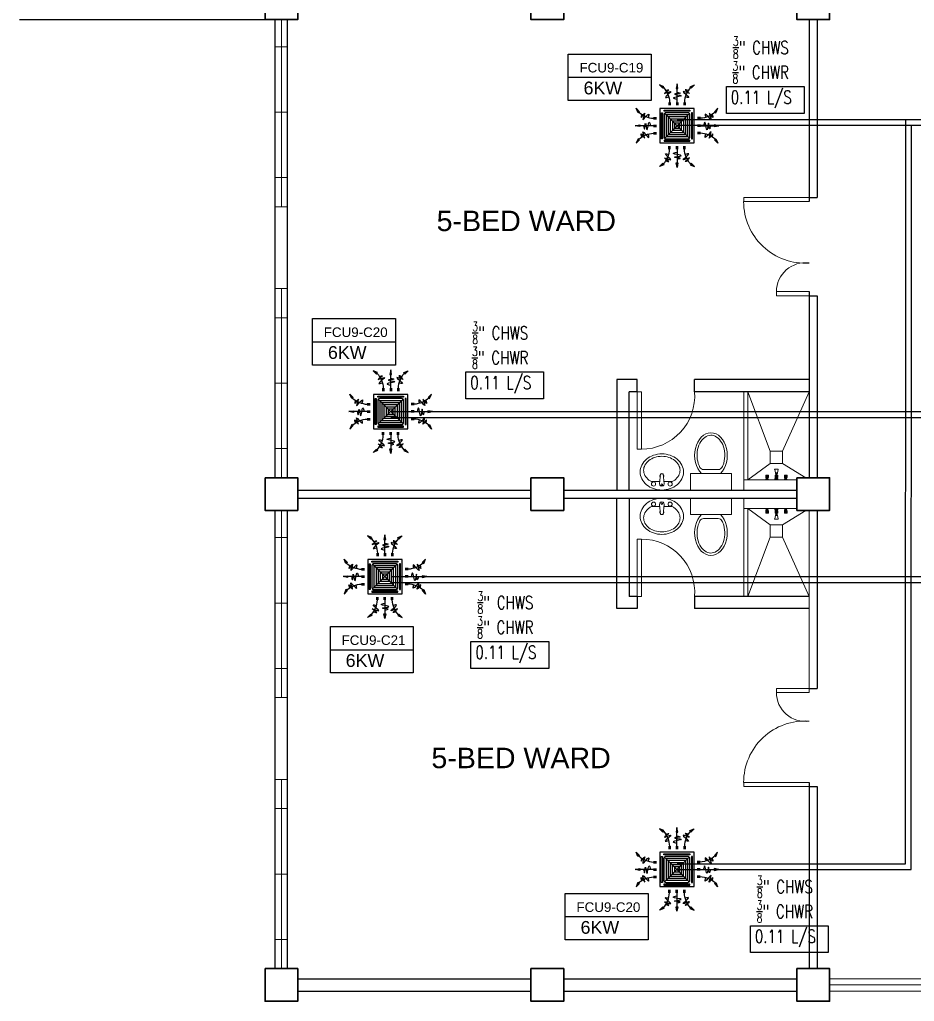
# Model space of a CAD drawing. Header units: millimetres. Extents: x 5 to 430, y 3 to 339.
# Drawn here: x 133.57 to 144.51, y 101.11 to 113.11 of the extents above; entities that cross this region are included whole.
import ezdxf

# ---------------------------------------------------------------- set-up
doc = ezdxf.new("R2010")
doc.units = ezdxf.units.MM
doc.header["$MEASUREMENT"] = 0
for name, color, linetype in [('AIR', 7, 'Continuous'), ('fcu line', 7, 'Continuous'), ('fcu return', 7, 'Continuous'), ('label', 7, 'Continuous'), ('Legends', 7, 'Continuous'), ('pipe label', 7, 'Continuous')]:
    doc.layers.add(name, color=color, linetype=linetype)
doc.styles.add('Arch-Dim', font='simplex.shx', dxfattribs={"width": 0.75})
doc.styles.get("Standard").update_dxf_attribs({"font": 'arial.ttf'})
doc.styles.add('SWISSLT175', font='swissl.ttf', dxfattribs={"height": 0.175})

# ---------------------------------------------------------------- blocks, each defined once
blk = doc.blocks.new('FCU-13000P (CASSETTE SPLIT)')
at = {"layer": 'AIR', "ltscale": 3}
for p, q in [((0, 0.523), (0, 1)), ((-0.193, 0.558), (-0.193, 0.487)), ((-0.162, 0.558), (-0.162, 0.487)), ((-0.016, 0.558), (-0.016, 0.487)), ((0.016, 0.558), (0.016, 0.487)), ((0.162, 0.558), (0.162, 0.487)), ((0.193, 0.558), (0.193, 0.487)), ((-0.523, 0), (-1, 0)), ((-0.558, 0.193), (-0.487, 0.193)), ((-0.558, 0.162), (-0.487, 0.162)), ((-0.558, 0.016), (-0.487, 0.016)), ((0.558, 0.193), (0.487, 0.193)), ((0.558, 0.162), (0.487, 0.162)), ((0.558, 0.016), (0.487, 0.016)), ((0.523, 0), (1, 0)), ((-0.558, -0.016), (-0.487, -0.016)), ((-0.558, -0.162), (-0.487, -0.162)), ((-0.558, -0.193), (-0.487, -0.193)), ((0.558, -0.016), (0.487, -0.016)), ((0.558, -0.162), (0.487, -0.162)), ((0.558, -0.193), (0.487, -0.193)), ((-0.193, -0.558), (-0.193, -0.487)), ((-0.162, -0.558), (-0.162, -0.487)), ((-0.016, -0.558), (-0.016, -0.487)), ((0, -0.523), (0, -1)), ((0.016, -0.558), (0.016, -0.487)), ((0.162, -0.558), (0.162, -0.487)), ((0.193, -0.558), (0.193, -0.487))]:
    blk.add_line(p, q, dxfattribs=at)
at = {"layer": 'AIR'}
for p, q in [((0.295, -0.295), (-0.295, 0.295)), ((0.295, 0.295), (-0.295, -0.295))]:
    blk.add_line(p, q, dxfattribs=at)
at = {"layer": 'AIR', "ltscale": 3}
for points in [[(-0.335, 0.895), (-0.311, 0.932), (-0.416, 0.973)], [(-0.022, 0.89), (0.022, 0.89), (0, 1)], [(0.335, 0.895), (0.311, 0.932), (0.416, 0.973)], [(-0.895, 0.335), (-0.932, 0.311), (-0.973, 0.416)], [(0.895, 0.335), (0.932, 0.311), (0.973, 0.416)], [(-0.89, 0.022), (-0.89, -0.022), (-1, 0)], [(0.89, 0.022), (0.89, -0.022), (1, 0)], [(-0.895, -0.335), (-0.932, -0.311), (-0.973, -0.416)], [(0.895, -0.335), (0.932, -0.311), (0.973, -0.416)], [(-0.335, -0.895), (-0.311, -0.932), (-0.416, -0.973)], [(-0.022, -0.89), (0.022, -0.89), (0, -1)], [(0.335, -0.895), (0.311, -0.932), (0.416, -0.973)]]:
    blk.add_lwpolyline(points, close=True, dxfattribs=at)
at = {"layer": 'AIR'}
for points in [[(-0.323, 0.914, -0.171809), (-0.178, 0.558), (-0.178, 0.522)], [(0.323, 0.914, 0.171809), (0.178, 0.558), (0.178, 0.522)], [(-0.914, 0.323, 0.171809), (-0.558, 0.178), (-0.522, 0.178)], [(0.914, 0.323, -0.171809), (0.558, 0.178), (0.522, 0.178)], [(-0.914, -0.323, -0.171809), (-0.558, -0.178), (-0.522, -0.178)], [(0.914, -0.323, 0.171809), (0.558, -0.178), (0.522, -0.178)], [(-0.323, -0.914, 0.171809), (-0.178, -0.558), (-0.178, -0.522)], [(0.323, -0.914, -0.171809), (0.178, -0.558), (0.178, -0.522)]]:
    blk.add_lwpolyline(points, format="xyb", dxfattribs=at)
for points in [[(-0.41, -0.41), (0.41, -0.41), (0.41, 0.41), (-0.41, 0.41)], [(-0.373, 0.31), (-0.348, 0.31), (-0.348, -0.31), (-0.373, -0.31)], [(-0.31, 0.372), (0.31, 0.372), (0.31, 0.348), (-0.31, 0.348)], [(-0.26, -0.26), (0.26, -0.26), (0.26, 0.26), (-0.26, 0.26)], [(0.372, 0.31), (0.348, 0.31), (0.348, -0.31), (0.372, -0.31)], [(-0.21, -0.21), (0.21, -0.21), (0.21, 0.21), (-0.21, 0.21)], [(-0.16, -0.16), (0.16, -0.16), (0.16, 0.16), (-0.16, 0.16)], [(-0.11, -0.11), (0.11, -0.11), (0.11, 0.11), (-0.11, 0.11)], [(-0.06, -0.06), (0.06, -0.06), (0.06, 0.06), (-0.06, 0.06)], [(-0.31, -0.373), (0.31, -0.373), (0.31, -0.348), (-0.31, -0.348)]]:
    blk.add_lwpolyline(points, close=True, dxfattribs=at)
blk.add_lwpolyline([(-0.26, -0.31), (0.26, -0.31, 0.414214), (0.31, -0.26), (0.31, 0.26, 0.414214), (0.26, 0.31), (-0.26, 0.31, 0.414214), (-0.31, 0.26), (-0.31, -0.26, 0.414214)], format="xyb", close=True, dxfattribs=at)
at = {"layer": 'AIR', "ltscale": 3}
for points in [[(-0.268, 0.84), (-0.231, 0.852), (-0.134, 0.882), (-0.422, 0.704), (0.005, 0.903), (-0.358, 0.645), (-0.239, 0.678), (-0.199, 0.69)], [(0.268, 0.84), (0.231, 0.852), (0.134, 0.882), (0.422, 0.704), (-0.005, 0.903), (0.358, 0.645), (0.239, 0.678), (0.199, 0.69)], [(-0.84, 0.268), (-0.852, 0.231), (-0.882, 0.134), (-0.704, 0.422), (-0.903, -0.005), (-0.645, 0.358), (-0.678, 0.239), (-0.69, 0.199)], [(0.84, 0.268), (0.852, 0.231), (0.882, 0.134), (0.704, 0.422), (0.903, -0.005), (0.645, 0.358), (0.678, 0.239), (0.69, 0.199)], [(-0.84, -0.268), (-0.852, -0.231), (-0.882, -0.134), (-0.704, -0.422), (-0.903, 0.005), (-0.645, -0.358), (-0.678, -0.239), (-0.69, -0.199)], [(0.84, -0.268), (0.852, -0.231), (0.882, -0.134), (0.704, -0.422), (0.903, 0.005), (0.645, -0.358), (0.678, -0.239), (0.69, -0.199)], [(-0.268, -0.84), (-0.231, -0.852), (-0.134, -0.882), (-0.422, -0.704), (0.005, -0.903), (-0.358, -0.645), (-0.239, -0.678), (-0.199, -0.69)], [(0.268, -0.84), (0.231, -0.852), (0.134, -0.882), (0.422, -0.704), (-0.005, -0.903), (0.358, -0.645), (0.239, -0.678), (0.199, -0.69)]]:
    blk.add_open_spline(points, degree=3, knots=[0.0032834, 0.0032834, 0.0032834, 0.0032834, 0.0712567, 0.1924075, 0.3347111, 0.5062145, 0.5813292, 0.5813292, 0.5813292, 0.5813292], dxfattribs=at)
for points in [[(0, 0.8), (0.077, 0.776), (-0.058, 0.755), (0.098, 0.718), (-0.087, 0.663), (0, 0.631)], [(-0.8, 0), (-0.776, -0.077), (-0.755, 0.058), (-0.718, -0.098), (-0.663, 0.087), (-0.631, 0)], [(0.8, 0), (0.776, -0.077), (0.755, 0.058), (0.718, -0.098), (0.663, 0.087), (0.631, 0)], [(0, -0.8), (0.077, -0.776), (-0.058, -0.755), (0.098, -0.718), (-0.087, -0.663), (0, -0.631)]]:
    blk.add_spline(points, degree=3, dxfattribs=at)
for points in [[(-0.416, 0.973), (-0.335, 0.895), (-0.311, 0.932)], [(0, 1), (-0.022, 0.89), (0.022, 0.89)], [(0.416, 0.973), (0.335, 0.895), (0.311, 0.932)], [(-0.973, 0.416), (-0.895, 0.335), (-0.932, 0.311)], [(0.973, 0.416), (0.895, 0.335), (0.932, 0.311)], [(-1, 0), (-0.89, 0.022), (-0.89, -0.022)], [(1, 0), (0.89, 0.022), (0.89, -0.022)], [(-0.973, -0.416), (-0.895, -0.335), (-0.932, -0.311)], [(0.973, -0.416), (0.895, -0.335), (0.932, -0.311)], [(-0.416, -0.973), (-0.335, -0.895), (-0.311, -0.932)], [(0, -1), (-0.022, -0.89), (0.022, -0.89)], [(0.416, -0.973), (0.335, -0.895), (0.311, -0.932)]]:
    blk.add_solid(points, dxfattribs=at)

msp = doc.modelspace()

# ---------------------------------------------------------------- linework, layer by layer
at = {"color": 8, "lineweight": 25}
msp.add_line((133.575, 113.109), (136.575, 113.109), dxfattribs=at)
at = {"color": 8, "linetype": 'ByBlock', "lineweight": 25}
for p, q in [((136.7, 107.509), (136.7, 113.109)), ((136.85, 107.509), (136.85, 113.109)), ((143.225, 113.109), (143.225, 110.884)), ((143.325, 113.109), (143.325, 110.934)), ((143.225, 110.934), (143.325, 110.934)), ((143.225, 109.784), (143.225, 107.509)), ((143.225, 109.734), (143.325, 109.734)), ((143.325, 109.734), (143.325, 107.509)), ((140.875, 108.709), (140.875, 107.359)), ((141.825, 108.559), (141.825, 108.709)), ((136.975, 107.359), (139.825, 107.359)), ((140.225, 107.359), (143.075, 107.359)), ((136.975, 107.259), (139.825, 107.259)), ((140.225, 107.259), (143.075, 107.259)), ((140.875, 105.909), (140.875, 107.259)), ((136.7, 101.509), (136.7, 107.109)), ((136.85, 101.509), (136.85, 107.109)), ((143.325, 107.109), (143.325, 104.934)), ((143.225, 104.934), (143.325, 104.934)), ((143.225, 103.784), (143.225, 101.509)), ((143.225, 103.734), (143.325, 103.734)), ((143.325, 103.734), (143.325, 101.509)), ((136.975, 101.384), (139.825, 101.384)), ((140.225, 101.384), (143.075, 101.384)), ((136.975, 101.234), (139.825, 101.234)), ((140.225, 101.234), (143.075, 101.234))]:
    msp.add_line(p, q, dxfattribs=at)
at = {"color": 8, "linetype": 'ByBlock', "lineweight": 9}
for p, q in [((136.775, 113.109), (136.775, 110.821)), ((136.7, 111.977), (136.7, 112.777)), ((136.7, 112.777), (136.85, 112.777)), ((136.85, 112.777), (136.85, 111.177)), ((136.7, 111.977), (136.85, 111.977)), ((136.85, 111.177), (136.7, 111.177)), ((136.7, 110.821), (136.85, 110.821)), ((136.7, 109.821), (136.85, 109.821)), ((136.775, 109.821), (136.775, 107.509)), ((136.7, 108.665), (136.7, 109.465)), ((136.7, 109.465), (136.85, 109.465)), ((136.85, 109.465), (136.85, 107.865)), ((136.7, 108.665), (136.85, 108.665)), ((136.85, 107.865), (136.7, 107.865)), ((143.075, 107.484), (142.425, 107.484)), ((136.775, 107.109), (136.775, 104.821)), ((143.075, 107.134), (142.425, 107.134)), ((136.7, 105.977), (136.7, 106.777)), ((136.7, 106.777), (136.85, 106.777)), ((136.85, 106.777), (136.85, 105.177)), ((136.7, 105.977), (136.85, 105.977)), ((136.85, 105.177), (136.7, 105.177)), ((136.7, 104.821), (136.85, 104.821)), ((136.7, 103.821), (136.85, 103.821)), ((136.775, 103.821), (136.775, 101.509)), ((136.7, 102.665), (136.7, 103.465)), ((136.7, 103.465), (136.85, 103.465)), ((136.85, 103.465), (136.85, 101.865)), ((136.7, 102.665), (136.85, 102.665)), ((136.85, 101.865), (136.7, 101.865)), ((146.175, 101.384), (143.475, 101.384)), ((143.475, 101.309), (146.175, 101.309)), ((143.475, 101.234), (146.175, 101.234))]:
    msp.add_line(p, q, dxfattribs=at)
at = {"color": 8, "linetype": 'ByBlock', "lineweight": 25, "ltscale": 0.3}
for p, q in [((141.125, 108.709), (140.875, 108.709)), ((141.125, 108.559), (141.125, 108.709)), ((143.225, 108.709), (141.825, 108.709)), ((141.125, 108.559), (141.025, 108.559)), ((141.025, 107.359), (141.025, 108.559)), ((143.225, 108.559), (141.825, 108.559)), ((141.025, 107.259), (141.025, 106.059)), ((141.125, 106.059), (141.025, 106.059)), ((141.125, 106.059), (141.125, 105.909)), ((143.225, 106.059), (141.825, 106.059)), ((141.825, 106.059), (141.825, 105.909)), ((141.125, 105.909), (140.875, 105.909)), ((143.225, 105.909), (141.825, 105.909))]:
    msp.add_line(p, q, dxfattribs=at)
at = {"color": 8, "linetype": 'ByBlock', "lineweight": 9, "ltscale": 0.3}
for p, q in [((142.75, 107.834), (142.475, 108.559)), ((142.9, 107.834), (143.225, 108.559)), ((142.75, 107.684), (142.475, 107.484)), ((142.9, 107.684), (143.184, 107.509)), ((142.75, 106.934), (142.475, 107.134)), ((142.9, 106.934), (143.184, 107.109)), ((142.75, 106.784), (142.475, 106.059)), ((142.9, 106.784), (143.225, 106.059))]:
    msp.add_line(p, q, dxfattribs=at)
at = {"color": 8, "lineweight": 9}
for p, q in [((141.41, 107.556), (141.397, 107.435)), ((141.439, 107.556), (141.453, 107.435)), ((141.775, 107.559), (141.775, 107.359)), ((142.275, 107.559), (141.775, 107.559)), ((142.115, 107.609), (141.934, 107.609)), ((142.275, 107.359), (142.275, 107.559)), ((142.698, 107.541), (142.694, 107.539)), ((142.694, 107.539), (142.694, 107.517)), ((142.728, 107.539), (142.694, 107.539)), ((142.698, 107.542), (142.698, 107.541)), ((142.724, 107.542), (142.698, 107.542)), ((142.724, 107.541), (142.698, 107.541)), ((142.698, 107.53), (142.698, 107.518)), ((142.705, 107.53), (142.705, 107.518)), ((142.717, 107.53), (142.717, 107.518)), ((142.724, 107.542), (142.724, 107.541)), ((142.724, 107.541), (142.728, 107.539)), ((142.724, 107.53), (142.724, 107.518)), ((142.728, 107.539), (142.728, 107.517)), ((142.812, 107.569), (142.804, 107.611)), ((142.805, 107.615), (142.844, 107.615)), ((142.812, 107.541), (142.808, 107.539)), ((142.817, 107.539), (142.808, 107.539)), ((142.808, 107.539), (142.808, 107.517)), ((142.837, 107.569), (142.812, 107.569)), ((142.812, 107.569), (142.812, 107.561)), ((142.837, 107.569), (142.812, 107.569)), ((142.812, 107.561), (142.837, 107.561)), ((142.817, 107.542), (142.812, 107.542)), ((142.812, 107.542), (142.812, 107.541)), ((142.817, 107.541), (142.812, 107.541)), ((142.812, 107.53), (142.812, 107.518)), ((142.817, 107.499), (142.817, 107.561)), ((142.832, 107.561), (142.832, 107.499)), ((142.838, 107.542), (142.832, 107.542)), ((142.838, 107.541), (142.832, 107.541)), ((142.841, 107.539), (142.832, 107.539)), ((142.837, 107.569), (142.846, 107.611)), ((142.837, 107.561), (142.837, 107.569)), ((142.838, 107.542), (142.838, 107.541)), ((142.838, 107.541), (142.841, 107.539)), ((142.838, 107.53), (142.838, 107.518)), ((142.841, 107.539), (142.841, 107.517)), ((142.925, 107.541), (142.922, 107.539)), ((142.955, 107.539), (142.922, 107.539)), ((142.922, 107.539), (142.922, 107.517)), ((142.951, 107.542), (142.925, 107.542)), ((142.925, 107.542), (142.925, 107.541)), ((142.951, 107.541), (142.925, 107.541)), ((142.925, 107.53), (142.925, 107.518)), ((142.932, 107.53), (142.932, 107.518)), ((142.944, 107.53), (142.944, 107.518)), ((142.951, 107.542), (142.951, 107.541)), ((142.951, 107.541), (142.955, 107.539)), ((142.951, 107.53), (142.951, 107.518)), ((142.955, 107.539), (142.955, 107.517)), ((142.694, 107.517), (142.697, 107.513)), ((142.694, 107.484), (142.697, 107.491)), ((142.694, 107.484), (142.694, 107.484)), ((142.728, 107.484), (142.694, 107.484)), ((142.728, 107.484), (142.694, 107.484)), ((142.697, 107.511), (142.697, 107.505)), ((142.725, 107.505), (142.697, 107.505)), ((142.697, 107.505), (142.698, 107.503)), ((142.725, 107.491), (142.697, 107.491)), ((142.698, 107.517), (142.705, 107.517)), ((142.724, 107.503), (142.698, 107.503)), ((142.7, 107.491), (142.7, 107.503)), ((142.724, 107.517), (142.717, 107.517)), ((142.722, 107.491), (142.722, 107.503)), ((142.725, 107.505), (142.724, 107.503)), ((142.725, 107.511), (142.725, 107.505)), ((142.728, 107.484), (142.725, 107.491)), ((142.728, 107.517), (142.726, 107.513)), ((142.728, 107.484), (142.728, 107.484)), ((142.796, 107.484), (142.807, 107.489)), ((142.854, 107.484), (142.796, 107.484)), ((142.807, 107.499), (142.842, 107.499)), ((142.807, 107.489), (142.807, 107.499)), ((142.807, 107.489), (142.842, 107.489)), ((142.842, 107.489), (142.807, 107.489)), ((142.808, 107.517), (142.81, 107.513)), ((142.811, 107.517), (142.817, 107.517)), ((142.811, 107.511), (142.811, 107.505)), ((142.817, 107.505), (142.811, 107.505)), ((142.811, 107.505), (142.811, 107.503)), ((142.817, 107.503), (142.811, 107.503)), ((142.813, 107.499), (142.813, 107.503)), ((142.832, 107.499), (142.817, 107.499)), ((142.838, 107.517), (142.832, 107.517)), ((142.839, 107.505), (142.832, 107.505)), ((142.838, 107.503), (142.832, 107.503)), ((142.836, 107.499), (142.836, 107.503)), ((142.839, 107.505), (142.838, 107.503)), ((142.841, 107.517), (142.839, 107.513)), ((142.839, 107.511), (142.839, 107.505)), ((142.842, 107.499), (142.842, 107.489)), ((142.842, 107.489), (142.854, 107.484)), ((142.921, 107.484), (142.925, 107.491)), ((142.955, 107.484), (142.921, 107.484)), ((142.955, 107.484), (142.921, 107.484)), ((142.921, 107.484), (142.921, 107.484)), ((142.922, 107.517), (142.924, 107.513)), ((142.924, 107.511), (142.924, 107.505)), ((142.924, 107.505), (142.925, 107.503)), ((142.952, 107.505), (142.924, 107.505)), ((142.925, 107.517), (142.932, 107.517)), ((142.952, 107.503), (142.925, 107.503)), ((142.952, 107.491), (142.925, 107.491)), ((142.927, 107.491), (142.927, 107.503)), ((142.952, 107.517), (142.944, 107.517)), ((142.95, 107.491), (142.95, 107.503)), ((142.952, 107.511), (142.952, 107.505)), ((142.952, 107.505), (142.952, 107.503)), ((142.955, 107.484), (142.952, 107.491)), ((142.955, 107.517), (142.953, 107.513)), ((142.955, 107.484), (142.955, 107.484)), ((141.775, 107.359), (142.275, 107.359)), ((141.41, 107.061), (141.397, 107.182)), ((141.439, 107.061), (141.453, 107.182)), ((141.775, 107.059), (141.775, 107.259)), ((141.775, 107.259), (142.275, 107.259)), ((142.275, 107.259), (142.275, 107.059)), ((142.275, 107.059), (141.775, 107.059)), ((142.694, 107.133), (142.694, 107.134)), ((142.728, 107.134), (142.694, 107.134)), ((142.694, 107.133), (142.697, 107.126)), ((142.728, 107.133), (142.694, 107.133)), ((142.694, 107.1), (142.697, 107.104)), ((142.694, 107.078), (142.694, 107.1)), ((142.698, 107.076), (142.694, 107.078)), ((142.728, 107.078), (142.694, 107.078)), ((142.725, 107.126), (142.697, 107.126)), ((142.697, 107.112), (142.698, 107.114)), ((142.697, 107.106), (142.697, 107.112)), ((142.725, 107.112), (142.697, 107.112)), ((142.724, 107.114), (142.698, 107.114)), ((142.698, 107.1), (142.705, 107.1)), ((142.698, 107.087), (142.698, 107.099)), ((142.698, 107.075), (142.698, 107.076)), ((142.724, 107.076), (142.698, 107.076)), ((142.724, 107.075), (142.698, 107.075)), ((142.7, 107.126), (142.7, 107.114)), ((142.705, 107.087), (142.705, 107.099)), ((142.724, 107.1), (142.717, 107.1)), ((142.717, 107.087), (142.717, 107.099)), ((142.722, 107.126), (142.722, 107.114)), ((142.725, 107.112), (142.724, 107.114)), ((142.724, 107.087), (142.724, 107.099)), ((142.724, 107.076), (142.728, 107.078)), ((142.724, 107.075), (142.724, 107.076)), ((142.728, 107.133), (142.725, 107.126)), ((142.725, 107.106), (142.725, 107.112)), ((142.728, 107.1), (142.726, 107.104)), ((142.728, 107.133), (142.728, 107.134)), ((142.728, 107.078), (142.728, 107.1)), ((142.796, 107.134), (142.807, 107.128)), ((142.854, 107.134), (142.796, 107.134)), ((142.812, 107.048), (142.804, 107.006)), ((142.807, 107.128), (142.842, 107.128)), ((142.842, 107.128), (142.807, 107.128)), ((142.807, 107.128), (142.807, 107.118)), ((142.807, 107.118), (142.842, 107.118)), ((142.808, 107.1), (142.81, 107.104)), ((142.808, 107.078), (142.808, 107.1)), ((142.817, 107.078), (142.808, 107.078)), ((142.812, 107.076), (142.808, 107.078)), ((142.817, 107.114), (142.811, 107.114)), ((142.811, 107.112), (142.811, 107.114)), ((142.817, 107.112), (142.811, 107.112)), ((142.811, 107.106), (142.811, 107.112)), ((142.811, 107.1), (142.817, 107.1)), ((142.812, 107.087), (142.812, 107.099)), ((142.817, 107.076), (142.812, 107.076)), ((142.812, 107.075), (142.812, 107.076)), ((142.817, 107.075), (142.812, 107.075)), ((142.812, 107.048), (142.812, 107.056)), ((142.812, 107.056), (142.837, 107.056)), ((142.837, 107.048), (142.812, 107.048)), ((142.837, 107.048), (142.812, 107.048)), ((142.813, 107.118), (142.813, 107.114)), ((142.817, 107.118), (142.817, 107.056)), ((142.832, 107.118), (142.817, 107.118)), ((142.832, 107.056), (142.832, 107.118)), ((142.838, 107.114), (142.832, 107.114)), ((142.839, 107.112), (142.832, 107.112)), ((142.838, 107.1), (142.832, 107.1)), ((142.841, 107.078), (142.832, 107.078)), ((142.838, 107.076), (142.832, 107.076)), ((142.838, 107.075), (142.832, 107.075)), ((142.836, 107.118), (142.836, 107.114)), ((142.837, 107.056), (142.837, 107.048)), ((142.837, 107.048), (142.846, 107.006)), ((142.839, 107.112), (142.838, 107.114)), ((142.838, 107.087), (142.838, 107.099)), ((142.838, 107.076), (142.841, 107.078)), ((142.838, 107.075), (142.838, 107.076)), ((142.839, 107.106), (142.839, 107.112)), ((142.841, 107.1), (142.839, 107.104)), ((142.841, 107.078), (142.841, 107.1)), ((142.842, 107.128), (142.854, 107.134)), ((142.842, 107.118), (142.842, 107.128)), ((142.955, 107.134), (142.921, 107.134)), ((142.921, 107.133), (142.921, 107.134)), ((142.955, 107.133), (142.921, 107.133)), ((142.921, 107.133), (142.925, 107.126)), ((142.922, 107.1), (142.924, 107.104)), ((142.922, 107.078), (142.922, 107.1)), ((142.955, 107.078), (142.922, 107.078)), ((142.925, 107.076), (142.922, 107.078)), ((142.924, 107.112), (142.925, 107.114)), ((142.952, 107.112), (142.924, 107.112)), ((142.924, 107.106), (142.924, 107.112)), ((142.952, 107.126), (142.925, 107.126)), ((142.952, 107.114), (142.925, 107.114)), ((142.925, 107.1), (142.932, 107.1)), ((142.925, 107.087), (142.925, 107.099)), ((142.951, 107.076), (142.925, 107.076)), ((142.925, 107.075), (142.925, 107.076)), ((142.951, 107.075), (142.925, 107.075)), ((142.927, 107.126), (142.927, 107.114)), ((142.932, 107.087), (142.932, 107.099)), ((142.952, 107.1), (142.944, 107.1)), ((142.944, 107.087), (142.944, 107.099)), ((142.95, 107.126), (142.95, 107.114)), ((142.951, 107.087), (142.951, 107.099)), ((142.951, 107.076), (142.955, 107.078)), ((142.951, 107.075), (142.951, 107.076)), ((142.955, 107.133), (142.952, 107.126)), ((142.952, 107.112), (142.952, 107.114)), ((142.952, 107.106), (142.952, 107.112)), ((142.955, 107.1), (142.953, 107.104)), ((142.955, 107.133), (142.955, 107.134)), ((142.955, 107.078), (142.955, 107.1)), ((142.115, 107.009), (141.934, 107.009)), ((142.805, 107.002), (142.844, 107.002))]:
    msp.add_line(p, q, dxfattribs=at)
at = {"color": 8, "linetype": 'ByBlock', "lineweight": 13}
msp.add_line((143.225, 107.109), (143.225, 104.884), dxfattribs=at)
at = {"color": 8, "linetype": 'ByBlock', "lineweight": 35}
for points in [[(136.575, 113.509), (136.975, 113.509), (136.975, 113.109), (136.575, 113.109)], [(139.825, 113.509), (140.225, 113.509), (140.225, 113.109), (139.825, 113.109)], [(143.075, 113.509), (143.475, 113.509), (143.475, 113.109), (143.075, 113.109)], [(136.575, 107.509), (136.975, 107.509), (136.975, 107.109), (136.575, 107.109)], [(139.825, 107.509), (140.225, 107.509), (140.225, 107.109), (139.825, 107.109)], [(143.075, 107.509), (143.475, 107.509), (143.475, 107.109), (143.075, 107.109)], [(136.575, 101.509), (136.975, 101.509), (136.975, 101.109), (136.575, 101.109)], [(139.825, 101.509), (140.225, 101.509), (140.225, 101.109), (139.825, 101.109)], [(143.075, 101.509), (143.475, 101.509), (143.475, 101.109), (143.075, 101.109)]]:
    msp.add_lwpolyline(points, close=True, dxfattribs=at)
at = {"color": 8, "lineweight": 9}
for points in [[(136.7, 113.109), (136.85, 113.109), (136.85, 110.821), (136.7, 110.821)], [(136.7, 109.821), (136.85, 109.821), (136.85, 107.509), (136.7, 107.509)], [(136.7, 107.109), (136.85, 107.109), (136.85, 104.821), (136.7, 104.821)], [(136.7, 103.821), (136.85, 103.821), (136.85, 101.509), (136.7, 101.509)]]:
    msp.add_lwpolyline(points, close=True, dxfattribs=at)
at = {"color": 8, "lineweight": 13, "ltscale": 0.03}
for points in [[(143.225, 110.884), (143.225, 110.934), (142.425, 110.934), (142.425, 110.884)], [(143.225, 109.734), (143.225, 109.784), (142.825, 109.784), (142.825, 109.734)], [(141.125, 108.559), (141.175, 108.559), (141.175, 107.859), (141.125, 107.859)], [(141.125, 106.059), (141.175, 106.059), (141.175, 106.759), (141.125, 106.759)], [(143.225, 104.934), (143.225, 104.884), (142.825, 104.884), (142.825, 104.934)], [(143.225, 103.784), (143.225, 103.734), (142.425, 103.734), (142.425, 103.784)]]:
    msp.add_lwpolyline(points, close=True, dxfattribs=at)
at = {"color": 8, "linetype": 'ByBlock', "lineweight": 9, "ltscale": 0.3}
for points in [[(142.475, 107.484), (142.475, 108.559), (142.425, 108.559), (142.425, 107.359), (142.425, 107.359)], [(142.475, 107.134), (142.475, 106.059), (142.425, 106.059), (142.425, 107.259), (142.425, 107.259)]]:
    msp.add_lwpolyline(points, dxfattribs=at)
at = {"color": 8, "lineweight": 9}
for points in [[(141.69, 107.58, 0.11576), (141.67, 107.662, 0.104047), (141.612, 107.736, 0.090875), (141.528, 107.783, 0.083344), (141.425, 107.801, 0.083344), (141.321, 107.783, 0.090875), (141.237, 107.736, 0.104047), (141.179, 107.662, 0.11576), (141.16, 107.58, 0.11576), (141.179, 107.497, 0.104047), (141.237, 107.423, 0.090875), (141.321, 107.376, 0.083344), (141.425, 107.359, 0.083344), (141.528, 107.376, 0.090875), (141.612, 107.423, 0.104047), (141.67, 107.497, 0.11576)], [(141.69, 107.038, -0.11576), (141.67, 106.955, -0.104047), (141.612, 106.881, -0.090875), (141.528, 106.834, -0.083344), (141.425, 106.817, -0.083344), (141.321, 106.834, -0.090875), (141.237, 106.881, -0.104047), (141.179, 106.955, -0.11576), (141.16, 107.038, -0.11576), (141.179, 107.12, -0.104047), (141.237, 107.194, -0.090875), (141.321, 107.241, -0.083344), (141.425, 107.259, -0.083344), (141.528, 107.241, -0.090875), (141.612, 107.194, -0.104047), (141.67, 107.12, -0.11576)]]:
    msp.add_lwpolyline(points, format="xyb", close=True, dxfattribs=at)
for points in [[(141.647, 107.601, 0.124838), (141.631, 107.663, 0.105788), (141.582, 107.721, 0.086697), (141.512, 107.757, 0.076776), (141.425, 107.771, 0.076776), (141.337, 107.757, 0.086697), (141.267, 107.721, 0.105788), (141.218, 107.663, 0.124838), (141.202, 107.601, 0.124838), (141.218, 107.538, 0.105788), (141.267, 107.48, 0.040067), (141.298, 107.461), (141.4, 107.461, 0.040067)], [(141.449, 107.461), (141.551, 107.461, 0.040067), (141.582, 107.48, 0.105788), (141.631, 107.538, 0.124838), (141.647, 107.601, 0.124838)], [(141.647, 107.017, -0.124838), (141.631, 106.954, -0.105788), (141.582, 106.896, -0.086697), (141.512, 106.86, -0.076776), (141.425, 106.847, -0.076776), (141.337, 106.86, -0.086697), (141.267, 106.896, -0.105788), (141.218, 106.954, -0.124838), (141.202, 107.017, -0.124838), (141.218, 107.079, -0.105788), (141.267, 107.137, -0.040067), (141.298, 107.157), (141.4, 107.157, -0.040067)], [(141.449, 107.157), (141.551, 107.157, -0.040067), (141.582, 107.137, -0.105788), (141.631, 107.079, -0.124838), (141.647, 107.017, -0.124838)]]:
    msp.add_lwpolyline(points, format="xyb", dxfattribs=at)
at = {"color": 8, "linetype": 'ByBlock', "lineweight": 9, "ltscale": 0.03}
for points in [[(142.75, 107.684), (142.9, 107.684), (142.9, 107.834), (142.75, 107.834)], [(142.75, 106.934), (142.9, 106.934), (142.9, 106.784), (142.75, 106.784)]]:
    msp.add_lwpolyline(points, close=True, dxfattribs=at)
at = {"color": 8, "lineweight": 9}
for centre, radius in [((141.323, 107.432), 0.0255), ((141.425, 107.425), 0.0095), ((141.526, 107.432), 0.0255), ((141.323, 107.186), 0.0255), ((141.425, 107.192), 0.0095), ((141.526, 107.186), 0.0255)]:
    msp.add_circle(centre, radius, dxfattribs=at)
at = {"color": 8, "lineweight": 13, "ltscale": 0.03}
for centre, radius, start, end in [((143.176, 110.884), 0.752, 180, 273.6952), ((143.178, 109.784), 0.353, 82.3719, 180), ((141.175, 108.51), 0.652, 270, 4.2422), ((141.175, 106.107), 0.652, 355.7578, 90), ((143.178, 104.884), 0.353, 180, 277.6281), ((143.176, 103.784), 0.752, 86.3048, 180)]:
    msp.add_arc(centre, radius, start, end, dxfattribs=at)
at = {"color": 8, "lineweight": 9}
for centre, radius, start, end in [((141.425, 107.534), 0.025, 126.3068, 221.2022), ((141.425, 107.463), 0.0948, 81.2026, 98.7974), ((141.425, 107.534), 0.025, 71.3793, 108.6207), ((141.425, 107.534), 0.025, 318.7978, 53.6932), ((141.934, 107.659), 0.05, 208.0084, 270), ((142.115, 107.659), 0.05, 270, 331.8499), ((141.425, 107.432), 0.028, 173.7545, 6.2455), ((141.425, 107.186), 0.028, 353.7545, 186.2455), ((141.425, 107.084), 0.025, 138.7978, 233.6932), ((141.425, 107.154), 0.0948, 261.2026, 278.7974), ((141.425, 107.084), 0.025, 251.3793, 288.6207), ((141.425, 107.084), 0.025, 306.3068, 41.2022), ((141.934, 106.959), 0.05, 90, 151.9916), ((142.115, 106.959), 0.05, 28.1501, 90)]:
    msp.add_arc(centre, radius, start, end, dxfattribs=at)
for centre, major_axis, ratio, start_param, end_param in [((142.025, 107.784), (0, -0.275), 0.727273, 0.612555, 5.670631), ((142.685, 107.529), (0.00896, 0.00896), 1, 5.560378, 6.271464), ((142.715, 107.529), (0.00738, 0.00738), 1, 1.497691, 2.282489), ((142.711, 107.534), (-0.00268, 0.00268), 1, -1.497915, -0.073106), ((142.707, 107.529), (-0.00738, 0.00738), 1, 4.000472, 4.78527), ((142.737, 107.529), (-0.00896, 0.00896), 1, 0.011497, 0.722582), ((142.807, 107.612), (0.00268, 0.00268), 1, 1.354119, 2.724181), ((142.799, 107.529), (-0.00896, 0.00896), 1, 3.989582, 4.700667), ((142.85, 107.529), (-0.00896, 0.00896), 1, 0.011497, 0.722582), ((142.913, 107.529), (0.00896, 0.00896), 1, 5.560378, 6.271464), ((142.943, 107.529), (0.00738, 0.00738), 1, 1.497691, 2.282489), ((142.938, 107.534), (-0.00268, 0.00268), 1, -1.497915, -0.073106), ((142.934, 107.529), (-0.00738, 0.00738), 1, 4.000472, 4.78527), ((142.964, 107.529), (-0.00896, 0.00896), 1, 0.011497, 0.722582), ((142.683, 107.524), (-0.0118, 0.0118), 1, 3.273911, 3.406137), ((142.694, 107.518), (0.00268, 0.00268), 1, 4.870036, 5.497675), ((142.693, 107.511), (0.00268, 0.00268), 1, 5.497675, 5.991616), ((142.709, 107.518), (-0.00268, 0.00268), 1, 0.785286, 1.412925), ((142.716, 107.523), (0.00887, 0.00887), 1, 2.983721, 3.344735), ((142.711, 107.516), (-0.00268, 0.00268), 1, 1.773938, 2.938226), ((142.706, 107.523), (0.00887, 0.00887), 1, 4.509022, 4.870036), ((142.713, 107.518), (-0.00268, 0.00268), 1, 3.299239, 3.926878), ((142.728, 107.518), (0.00268, 0.00268), 1, 2.356082, 2.983721), ((142.739, 107.524), (-0.0118, 0.0118), 1, 1.306028, 1.438253), ((142.729, 107.511), (0.00268, 0.00268), 1, 1.862141, 2.356082), ((142.796, 107.524), (0.0118, 0.0118), 1, 4.844707, 4.976933), ((142.807, 107.511), (-0.00268, 0.00268), 1, 3.926878, 4.42082), ((142.808, 107.518), (-0.00268, 0.00268), 1, 3.299239, 3.926878), ((142.842, 107.518), (-0.00268, 0.00268), 1, 0.785286, 1.412925), ((142.853, 107.524), (0.0118, 0.0118), 1, 2.876824, 3.009049), ((142.842, 107.511), (-0.00268, 0.00268), 1, 0.291344, 0.785286), ((142.91, 107.524), (-0.0118, 0.0118), 1, 3.273911, 3.406137), ((142.921, 107.511), (0.00268, 0.00268), 1, 5.497675, 5.991616), ((142.921, 107.518), (0.00268, 0.00268), 1, 4.870036, 5.497675), ((142.936, 107.518), (-0.00268, 0.00268), 1, 0.785286, 1.412925), ((142.943, 107.523), (0.00887, 0.00887), 1, 2.983721, 3.344735), ((142.938, 107.516), (-0.00268, 0.00268), 1, 1.773938, 2.938226), ((142.934, 107.523), (0.00887, 0.00887), 1, 4.509022, 4.870036), ((142.941, 107.518), (-0.00268, 0.00268), 1, 3.299239, 3.926878), ((142.955, 107.518), (0.00268, 0.00268), 1, 2.356082, 2.983721), ((142.967, 107.524), (0.0118, 0.0118), 1, 2.876824, 3.009049), ((142.956, 107.511), (0.00268, 0.00268), 1, 1.862141, 2.356082), ((142.842, 107.005), (-0.00268, 0.00268), 1, 2.92514, 4.295202)]:
    msp.add_ellipse(centre, major_axis=major_axis, ratio=ratio, start_param=start_param, end_param=end_param, dxfattribs=at)
at = {"color": 8, "lineweight": 9, "extrusion": (-4.99074e-41, 2.88216e-41, -1)}
msp.add_ellipse((142.842, 107.612), major_axis=(0.00268, 0.00268), ratio=1, start_param=-0.216453, end_param=1.153609, dxfattribs=at)
at = {"color": 8, "lineweight": 9, "extrusion": (0, 0, -1)}
msp.add_ellipse((142.025, 106.834), major_axis=(0, 0.275), ratio=0.727273, start_param=0.612555, end_param=5.670631, dxfattribs=at)
at = {"color": 8, "lineweight": 9, "extrusion": (-4.99074e-41, -2.88216e-41, -1)}
for centre, major_axis, start_param, end_param in [((142.685, 107.088), (-0.00896, 0.00896), 2.418785, 3.129871), ((142.683, 107.093), (-0.0118, 0.0118), 1.703115, 1.83534), ((142.693, 107.106), (-0.00268, 0.00268), 2.356082, 2.850023), ((142.694, 107.099), (-0.00268, 0.00268), 1.728443, 2.356082), ((142.709, 107.099), (-0.00268, -0.00268), 0.785286, 1.412925), ((142.715, 107.088), (-0.00738, -0.00738), 6.21008, 6.994878), ((142.716, 107.094), (-0.00887, 0.00887), -0.157871, 0.203142), ((142.711, 107.101), (-0.00268, 0.00268), 0.203142, 1.36743), ((142.711, 107.083), (-0.00268, 0.00268), 3.214474, 4.639283), ((142.706, 107.094), (-0.00887, -0.00887), 2.938226, 3.299239), ((142.707, 107.088), (-0.00738, -0.00738), 4.000472, 4.78527), ((142.713, 107.099), (-0.00268, -0.00268), 3.299239, 3.926878), ((142.728, 107.099), (-0.00268, -0.00268), 0.785286, 1.412925), ((142.737, 107.088), (-0.00896, 0.00896), -1.559299, -0.848214), ((142.729, 107.106), (-0.00268, 0.00268), -1.279452, -0.785511), ((142.739, 107.093), (-0.0118, 0.0118), -0.264769, -0.132543), ((142.799, 107.088), (-0.00896, 0.00896), 2.418785, 3.129871), ((142.807, 107.106), (-0.00268, -0.00268), 3.926878, 4.42082), ((142.796, 107.093), (-0.0118, -0.0118), 3.273911, 3.406137), ((142.808, 107.099), (-0.00268, -0.00268), 3.299239, 3.926878), ((142.853, 107.093), (-0.0118, -0.0118), 1.306028, 1.438253), ((142.842, 107.099), (-0.00268, 0.00268), -0.785511, -0.157871), ((142.85, 107.088), (-0.00896, -0.00896), 0.011497, 0.722582), ((142.842, 107.106), (-0.00268, 0.00268), -1.279452, -0.785511), ((142.913, 107.088), (-0.00896, -0.00896), 3.989582, 4.700667), ((142.91, 107.093), (-0.0118, 0.0118), 1.703115, 1.83534), ((142.921, 107.106), (-0.00268, -0.00268), 3.926878, 4.42082), ((142.921, 107.099), (-0.00268, -0.00268), 3.299239, 3.926878), ((142.936, 107.099), (-0.00268, -0.00268), 0.785286, 1.412925), ((142.943, 107.088), (-0.00738, 0.00738), 4.639283, 5.424081), ((142.943, 107.094), (-0.00887, -0.00887), 1.412925, 1.773938), ((142.938, 107.101), (-0.00268, 0.00268), 0.203142, 1.36743), ((142.938, 107.083), (-0.00268, -0.00268), 4.78527, 6.21008), ((142.934, 107.094), (-0.00887, 0.00887), 1.36743, 1.728443), ((142.934, 107.088), (-0.00738, -0.00738), 4.000472, 4.78527), ((142.941, 107.099), (-0.00268, -0.00268), 3.299239, 3.926878), ((142.955, 107.099), (-0.00268, 0.00268), -0.785511, -0.157871), ((142.964, 107.088), (-0.00896, 0.00896), -1.559299, -0.848214), ((142.956, 107.106), (-0.00268, -0.00268), 0.291344, 0.785286), ((142.967, 107.093), (-0.0118, 0.0118), -0.264769, -0.132543), ((142.807, 107.005), (-0.00268, -0.00268), 6.066508, 7.43657)]:
    msp.add_ellipse(centre, major_axis=major_axis, ratio=1, start_param=start_param, end_param=end_param, dxfattribs=at)
at = {"color": 8, "lineweight": 9}
for points in [[(142.159, 107.635), (142.168, 107.651), (142.176, 107.669), (142.202, 107.761), (142.197, 107.848), (142.14, 107.979), (142.089, 108.021), (141.991, 108.034), (141.939, 108.008), (141.865, 107.897), (141.847, 107.813), (141.863, 107.7), (141.874, 107.665), (141.89, 107.635)], [(142.159, 106.982), (142.168, 106.966), (142.176, 106.948), (142.202, 106.856), (142.197, 106.769), (142.14, 106.638), (142.089, 106.596), (141.991, 106.583), (141.939, 106.609), (141.865, 106.72), (141.847, 106.804), (141.863, 106.918), (141.874, 106.952), (141.89, 106.982)]]:
    msp.add_open_spline(points, degree=3, knots=[0.937253, 0.937253, 0.937253, 0.937253, 1.185372, 1.185372, 2.113864, 2.113864, 3.042356, 3.042356, 3.970847, 3.970847, 4.899339, 4.899339, 5.346062, 5.346062, 5.346062, 5.346062], dxfattribs=at)
at = {"layer": 'fcu line', "linetype": 'Continuous'}
for p, q in [((170.033, 111.814), (141.61, 111.814)), ((144.474, 102.721), (144.475, 111.814)), ((138.11, 108.317), (152.325, 108.317)), ((138.11, 106.3), (152.325, 106.3)), ((141.61, 102.721), (144.474, 102.721))]:
    msp.add_line(p, q, dxfattribs=at)
at = {"layer": 'fcu return', "linetype": 'Continuous'}
for p, q in [((169.963, 111.884), (141.61, 111.884)), ((144.404, 102.791), (144.405, 111.884)), ((138.11, 108.247), (152.325, 108.247)), ((138.11, 106.23), (152.325, 106.23)), ((141.61, 102.791), (144.404, 102.791))]:
    msp.add_line(p, q, dxfattribs=at)
at = {"layer": 'Legends', "linetype": 'Continuous', "lineweight": 25}
for p, q in [((140.281, 112.404), (141.294, 112.404)), ((137.156, 109.171), (138.168, 109.171)), ((137.373, 105.407), (138.386, 105.407)), ((140.244, 102.144), (141.257, 102.144))]:
    msp.add_line(p, q, dxfattribs=at)
at = {"layer": 'Legends'}
for points in [[(140.281, 112.688), (141.294, 112.688), (141.294, 112.12), (140.281, 112.12)], [(137.156, 109.455), (138.168, 109.455), (138.168, 108.887), (137.156, 108.887)], [(137.373, 105.69), (138.386, 105.69), (138.386, 105.123), (137.373, 105.123)], [(140.244, 102.428), (141.257, 102.428), (141.257, 101.86), (140.244, 101.86)]]:
    msp.add_lwpolyline(points, close=True, dxfattribs=at)
at = {"layer": 'pipe label', "color": 7, "linetype": 'Continuous', "lineweight": 25}
for points in [[(142.213, 112.291), (143.164, 112.291), (143.164, 111.963), (142.213, 111.963)], [(139.028, 108.802), (139.98, 108.802), (139.98, 108.475), (139.028, 108.475)], [(139.091, 105.506), (140.043, 105.506), (140.043, 105.178), (139.091, 105.178)], [(142.507, 102.033), (143.459, 102.033), (143.459, 101.706), (142.507, 101.706)]]:
    msp.add_lwpolyline(points, close=True, dxfattribs=at)

# ---------------------------------------------------------------- block references
at = {"layer": 'AIR', "xscale": 0.5113536813550488, "yscale": 0.5113536813550488, "zscale": 0.5113536813550488}
for p in [(141.61, 111.812), (138.11, 108.317), (138.039, 106.3), (141.609, 102.721)]:
    msp.add_blockref('FCU-13000P (CASSETTE SPLIT)', p, dxfattribs=at)

# ---------------------------------------------------------------- texts
at = {"layer": 'label', "color": 8, "linetype": 'ByBlock', "lineweight": 9, "ltscale": 0.4, "char_height": 0.25, "attachment_point": 5, "line_spacing_factor": 0.8, "style": 'SWISSLT175'}
for insert in [(139.768, 110.647), (139.704, 104.082)]:
    msp.add_mtext('5-BED WARD', dxfattribs=dict(at, insert=insert))
at = {"layer": 'Legends', "linetype": 'Continuous', "lineweight": 25, "attachment_point": 1}
for s, width, insert, char_height in [('FCU9-C19', 0.44811, (140.418, 112.58), 0.117), ('6KW', 0.23674, (140.468, 112.351), 0.156), ('FCU9-C20', 0.44811, (137.292, 109.346), 0.117), ('6KW', 0.23674, (137.343, 109.118), 0.156), ('FCU9-C21', 0.44811, (137.51, 105.582), 0.117), ('6KW', 0.23674, (137.56, 105.353), 0.156), ('FCU9-C20', 0.44811, (140.381, 102.319), 0.117), ('6KW', 0.23674, (140.431, 102.091), 0.156)]:
    msp.add_mtext_dynamic_manual_height_columns(s, width=width, gutter_width=1.011, heights=[0], dxfattribs=dict(at, insert=insert, char_height=char_height))
at = {"layer": 'pipe label', "color": 7, "linetype": 'Continuous', "lineweight": 25, "char_height": 0.16, "attachment_point": 1, "style": 'Arch-Dim'}
for s, width, insert in [('\\A1;{\\H0.7x;\\S3/8;}" CHWS', 1.17294, (142.292, 112.901)), ('\\A1;{\\H0.7x;\\S3/8;}" CHWR', 0.88035, (142.288, 112.598)), ('0.11 L/S', 0.89967, (142.267, 112.24)), ('\\A1;{\\H0.7x;\\S3/8;}" CHWS', 1.17294, (139.107, 109.413)), ('\\A1;{\\H0.7x;\\S3/8;}" CHWR', 0.88035, (139.104, 109.11)), ('0.11 L/S', 0.89967, (139.083, 108.752)), ('\\A1;{\\H0.7x;\\S3/8;}" CHWS', 1.17294, (139.17, 106.117)), ('\\A1;{\\H0.7x;\\S3/8;}" CHWR', 0.88035, (139.167, 105.814)), ('0.11 L/S', 0.89967, (139.146, 105.455)), ('\\A1;{\\H0.7x;\\S3/8;}" CHWS', 1.17294, (142.586, 102.644)), ('\\A1;{\\H0.7x;\\S3/8;}" CHWR', 0.88035, (142.583, 102.341)), ('0.11 L/S', 0.89967, (142.562, 101.983))]:
    msp.add_mtext_dynamic_manual_height_columns(s, width=width, gutter_width=1.011, heights=[0], dxfattribs=dict(at, insert=insert))

doc.saveas('drawing.dxf')
